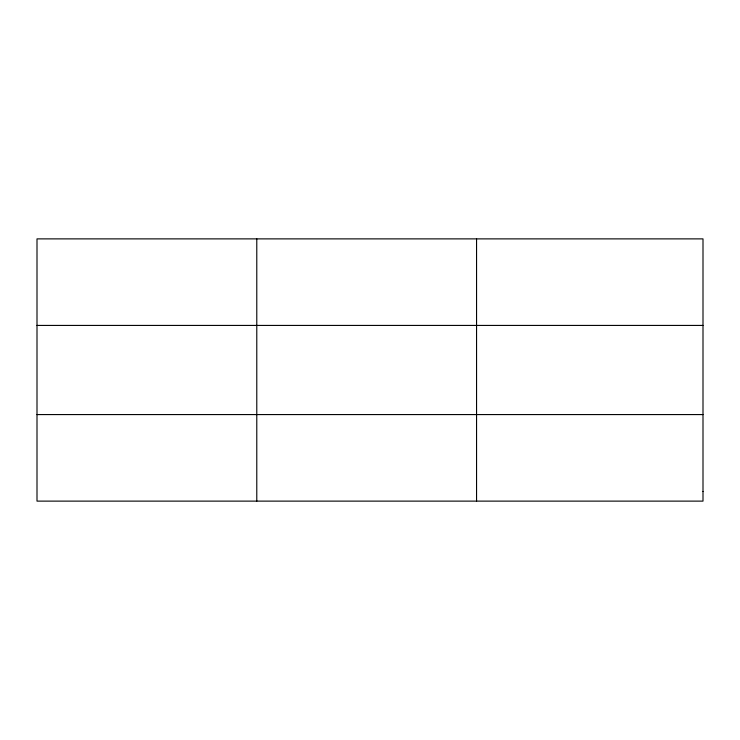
<?xml version="1.0" encoding="UTF-8"?>
<svg xmlns="http://www.w3.org/2000/svg" width="740" height="740" viewBox="0 0 740 740"><rect width="100%" height="100%" fill="white"/><g stroke="black" fill="none" stroke-linecap="round" stroke-linejoin="round"><path stroke-width="1.11" d="M256.78 238.881L256.78 501.119M476.56 238.881L476.56 501.119M37 325.424L703 325.424M37 414.576L703 414.576M703 491.499L703 501.119L37 501.119L37 238.881L703 238.881L703 491.499"/></g></svg>
